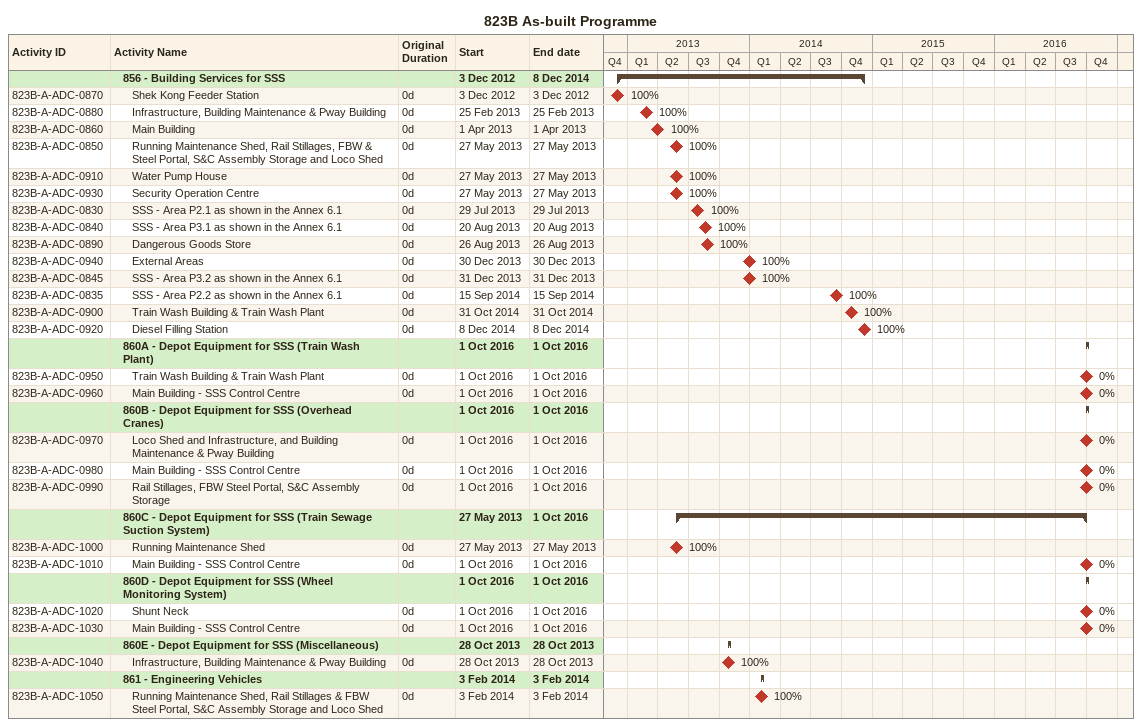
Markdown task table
823B As-built Programme

| ID | Level | Task | Original duration | Start | Finish | % complete |
|---|---|---|---|---|---|---|
|  | 2 | **856 - Building Services for SSS** |  | 2012-12-03 | 2014-12-08 |  |
| 823B-A-ADC-0870 | 3 | Shek Kong Feeder Station | 0d | 2012-12-03 | 2012-12-03 | 100 |
| 823B-A-ADC-0880 | 3 | Infrastructure, Building Maintenance & Pway Building | 0d | 2013-02-25 | 2013-02-25 | 100 |
| 823B-A-ADC-0860 | 3 | Main Building | 0d | 2013-04-01 | 2013-04-01 | 100 |
| 823B-A-ADC-0850 | 3 | Running Maintenance Shed, Rail Stillages, FBW & Steel Portal, S&C Assembly Storage and Loco Shed | 0d | 2013-05-27 | 2013-05-27 | 100 |
| 823B-A-ADC-0910 | 3 | Water Pump House | 0d | 2013-05-27 | 2013-05-27 | 100 |
| 823B-A-ADC-0930 | 3 | Security Operation Centre | 0d | 2013-05-27 | 2013-05-27 | 100 |
| 823B-A-ADC-0830 | 3 | SSS - Area P2.1 as shown in the Annex 6.1 | 0d | 2013-07-29 | 2013-07-29 | 100 |
| 823B-A-ADC-0840 | 3 | SSS - Area P3.1 as shown in the Annex 6.1 | 0d | 2013-08-20 | 2013-08-20 | 100 |
| 823B-A-ADC-0890 | 3 | Dangerous Goods Store | 0d | 2013-08-26 | 2013-08-26 | 100 |
| 823B-A-ADC-0940 | 3 | External Areas | 0d | 2013-12-30 | 2013-12-30 | 100 |
| 823B-A-ADC-0845 | 3 | SSS - Area P3.2 as shown in the Annex 6.1 | 0d | 2013-12-31 | 2013-12-31 | 100 |
| 823B-A-ADC-0835 | 3 | SSS - Area P2.2 as shown in the Annex 6.1 | 0d | 2014-09-15 | 2014-09-15 | 100 |
| 823B-A-ADC-0900 | 3 | Train Wash Building & Train Wash Plant | 0d | 2014-10-31 | 2014-10-31 | 100 |
| 823B-A-ADC-0920 | 3 | Diesel Filling Station | 0d | 2014-12-08 | 2014-12-08 | 100 |
|  | 2 | **860A - Depot Equipment for SSS (Train Wash Plant)** |  | 2016-10-01 | 2016-10-01 |  |
| 823B-A-ADC-0950 | 3 | Train Wash Building & Train Wash Plant | 0d | 2016-10-01 | 2016-10-01 | 0 |
| 823B-A-ADC-0960 | 3 | Main Building - SSS Control Centre | 0d | 2016-10-01 | 2016-10-01 | 0 |
|  | 2 | **860B - Depot Equipment for SSS (Overhead Cranes)** |  | 2016-10-01 | 2016-10-01 |  |
| 823B-A-ADC-0970 | 3 | Loco Shed and Infrastructure, and Building Maintenance & Pway Building | 0d | 2016-10-01 | 2016-10-01 | 0 |
| 823B-A-ADC-0980 | 3 | Main Building - SSS Control Centre | 0d | 2016-10-01 | 2016-10-01 | 0 |
| 823B-A-ADC-0990 | 3 | Rail Stillages, FBW Steel Portal, S&C Assembly Storage | 0d | 2016-10-01 | 2016-10-01 | 0 |
|  | 2 | **860C - Depot Equipment for SSS (Train Sewage Suction System)** |  | 2013-05-27 | 2016-10-01 |  |
| 823B-A-ADC-1000 | 3 | Running Maintenance Shed | 0d | 2013-05-27 | 2013-05-27 | 100 |
| 823B-A-ADC-1010 | 3 | Main Building - SSS Control Centre | 0d | 2016-10-01 | 2016-10-01 | 0 |
|  | 2 | **860D - Depot Equipment for SSS (Wheel Monitoring System)** |  | 2016-10-01 | 2016-10-01 |  |
| 823B-A-ADC-1020 | 3 | Shunt Neck | 0d | 2016-10-01 | 2016-10-01 | 0 |
| 823B-A-ADC-1030 | 3 | Main Building - SSS Control Centre | 0d | 2016-10-01 | 2016-10-01 | 0 |
|  | 2 | **860E - Depot Equipment for SSS (Miscellaneous)** |  | 2013-10-28 | 2013-10-28 |  |
| 823B-A-ADC-1040 | 3 | Infrastructure, Building Maintenance & Pway Building | 0d | 2013-10-28 | 2013-10-28 | 100 |
|  | 2 | **861 - Engineering Vehicles** |  | 2014-02-03 | 2014-02-03 |  |
| 823B-A-ADC-1050 | 3 | Running Maintenance Shed, Rail Stillages & FBW Steel Portal, S&C Assembly Storage and Loco Shed | 0d | 2014-02-03 | 2014-02-03 | 100 |
